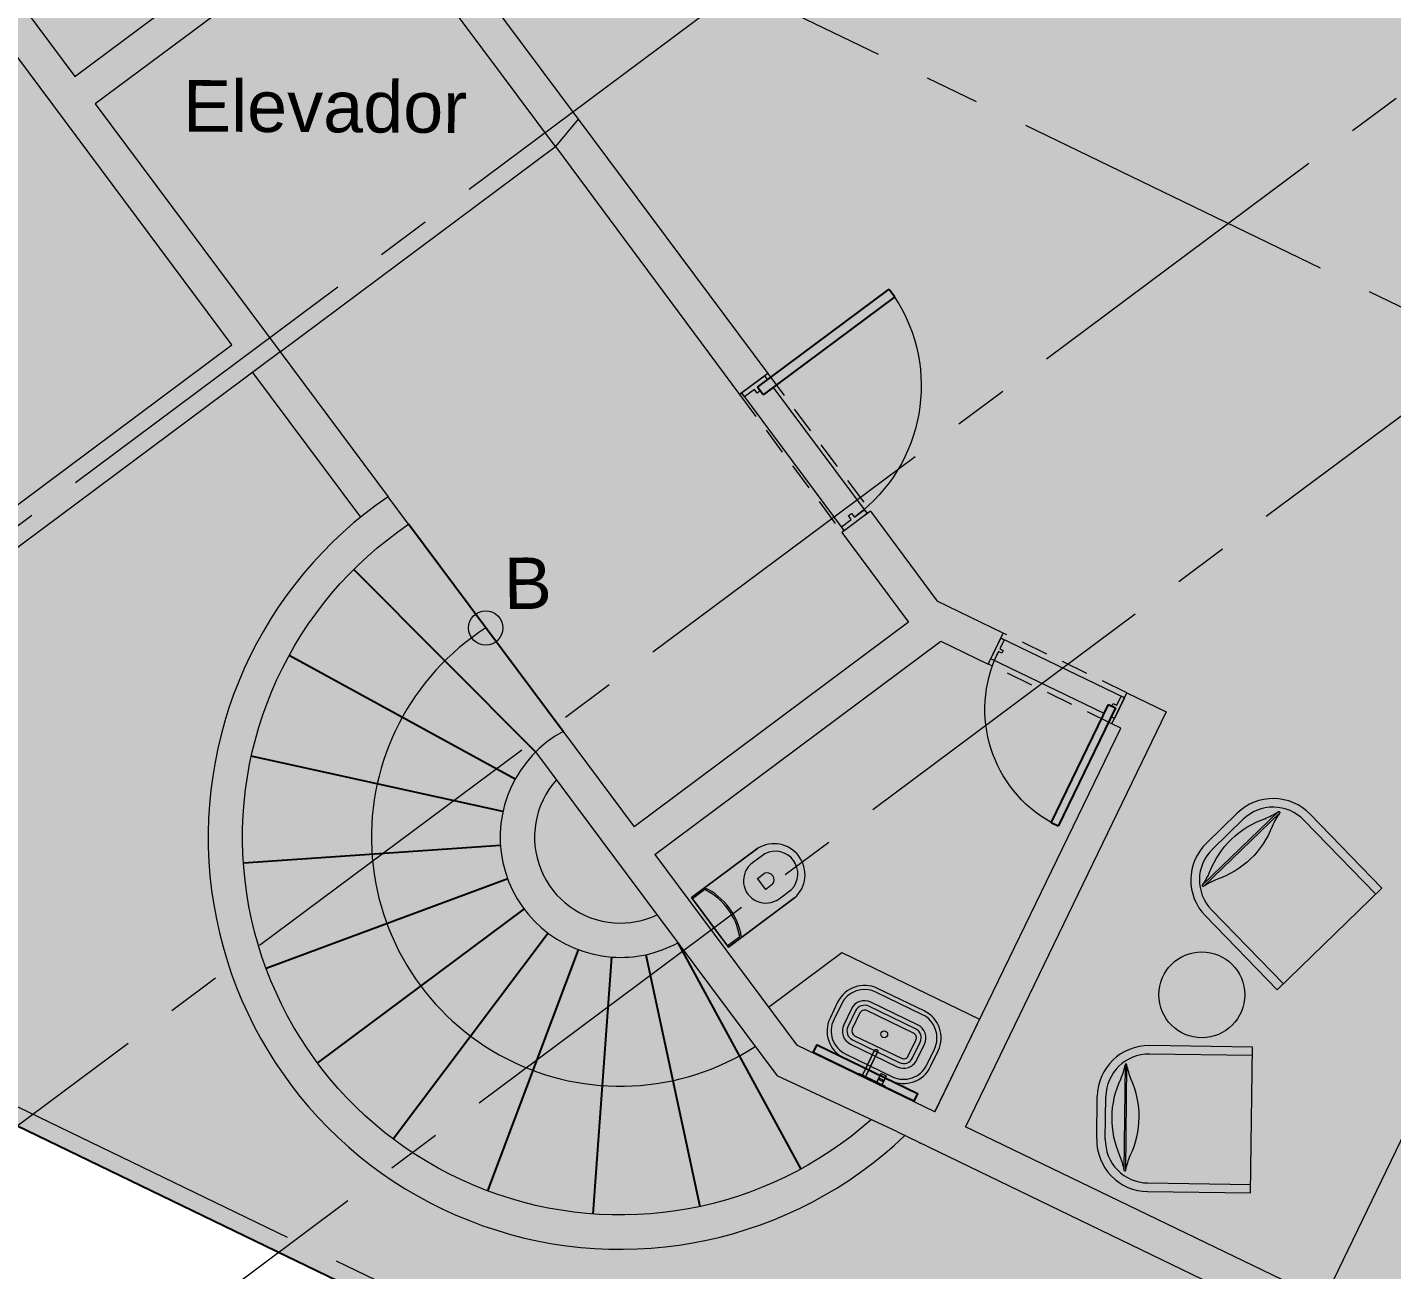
# Model space of a CAD drawing. Header units: metres. Extents: x -466 to 1322, y -1072 to 50.
# Drawn here: x 816.26 to 824.2, y -203.79 to -196.56 of the extents above; entities that cross this region are included whole.
import ezdxf

# ---------------------------------------------------------------- set-up
doc = ezdxf.new("R2010")
doc.units = ezdxf.units.M
for name, pattern in [('B1 P BAJA$0$HIDDEN', [9.524999999999999, 6.35, -3.175]), ('CENTER2', [28.575000000000003, 19.05, -3.175, 3.175, -3.175]), ('Hidden 1_16_', [0.00238125, 0.0015875, -0.0007937500000000001])]:
    doc.linetypes.add(name, pattern=pattern)
for name, color, linetype, lineweight in [('A - Hatch muros', 4, 'Continuous', 0), ('A - MURO BAJO', 2, 'Continuous', 0), ('A - PISO', 1, 'Continuous', 0), ('A - PROY', 250, 'B1 P BAJA$0$HIDDEN', 0), ('A - TXT 100 -1', 2, 'Continuous', 0), ('A-ACCESORIOS DE BAÑO', 6, 'Continuous', 0), ('A-DOOR', 2, 'Continuous', 9), ('A-EJES', 61, 'CENTER2', 0), ('A-Fixt', 122, 'Continuous', 5), ('A-MUEBLES', 5, 'Continuous', 0), ('A-MURO INT', 4, 'Continuous', 0), ('S-STRS-ANNO', 30, 'Continuous', 9)]:
    doc.layers.add(name, color=color, linetype=linetype, lineweight=lineweight)
for name, color, linetype in [('A-MIRROR', 8, 'Continuous'), ('A-PUERTA', 2, 'Continuous'), ('AKU_Escalera', 5, 'Continuous'), ('AKU_Poligono', 1, 'Continuous')]:
    doc.layers.add(name, color=color, linetype=linetype)
doc.layers.add('Hatch escaleras', color=7, linetype='Continuous', lineweight=0, true_color=0x78372d)
doc.layers.add('Hatch Interior', color=7, linetype='Continuous', lineweight=0, true_color=0xaf6350)
doc.layers.add('Hatch fondo', color=254, linetype='Continuous', lineweight=0, transparency=0.5)
doc.styles.get("Standard").update_dxf_attribs({"font": 'arial.ttf'})
doc.styles.add('Style-Arial', font='arial.ttf')

# ---------------------------------------------------------------- blocks, each defined once
blk = doc.blocks.new('01-X-Ref-Primer Nivel$0$COJIN-3')
at = {"color": 0}
for p, q in [((-0.01682149385533194, 0.491589253064376), (-0.01682149385533194, -0.4915892530725614)), ((9.094947017729282e-13, -0.4915892530725614), (-7.958078640513122e-13, 0.4915892530725614))]:
    blk.add_line(p, q, dxfattribs=at)
blk.add_lwpolyline([(-0.05843801576463648, -0.3554994346204694, -0.044213986132632), (-0.01682149385544562, -0.4915892530725614, 0.9999999999999999), (1.023181539494544e-12, -0.4915892530725614, -0.04421398613263208), (0.04161652191021403, -0.3554994346204694, 0.2201174789220774), (0.04161652190725817, 0.3554994346186504, -0.0442139861352402), (-7.958078640513122e-13, 0.4915892530725614, 0.9999999999999999), (-0.01682149385544562, 0.4915892530725614, -0.0442139861352402), (-0.05843801576463648, 0.3554994346131934, 0.2201174789220774)], format="xyb", close=True)
blk = doc.blocks.new('JVAS_Puerta - 0_90 X 2_10-V18-Planta Baja')
at = {"color": 0}
for p, q in [((-0.4250000000000233, -0.04249999999999342), (-0.4250000000000233, -0.9025000000000094)), ((-0.3740000000000233, -0.04249999999999342), (-0.4250000000000232, -0.04249999999999342)), ((-0.3740000000000233, -0.9025000000000094), (-0.3740000000000233, -0.04249999999999345)), ((-0.4250000000000233, -0.9025000000000094), (-0.3740000000000233, -0.9025000000000094))]:
    blk.add_line(p, q, dxfattribs=at)
at = {"layer": 'A - PROY', "color": 18, "linetype": 'Continuous', "ltscale": 100, "true_color": 0x000000}
blk.add_arc((-0.4250000000000186, -0.0524999999999908), 0.8500000000000131, 273.4398127675145, 2.608054838800084e-13, dxfattribs=at)
at = {"layer": 'A-DOOR', "color": 253, "linetype": 'Continuous', "ltscale": 100}
for p, q in [((-0.4500000000000081, 0.04249999999998802), (0.4499999999999917, 0.04249999999998802)), ((-0.3740000000000233, -0.1075000000000042), (0.4499999999999933, -0.1075000000000042))]:
    blk.add_line(p, q, dxfattribs=at)
at = {"layer": 'A-DOOR'}
for p, q in [((-0.425000000000015, 0.04249999999998029), (-0.4500000000000129, 0.04249999999998029)), ((-0.4500000000000129, 0.04249999999998029), (-0.4500000000000129, -0.1075000000000042)), ((-0.425000000000015, -0.02250000000000893), (-0.425000000000015, 0.04249999999998029)), ((0.4499999999999916, 0.04249999999998029), (0.4249999999999935, 0.04249999999998029)), ((0.4249999999999935, 0.04249999999998029), (0.4249999999999935, -0.02250000000000893)), ((0.4499999999999916, -0.1075000000000042), (0.4499999999999916, 0.04249999999998029)), ((-0.4000000000000153, -0.02250000000000893), (-0.425000000000015, -0.02250000000000893)), ((-0.4250000000000151, -0.1075000000000042), (-0.4250000000000151, -0.04250000000000449)), ((-0.4250000000000151, -0.04250000000000449), (-0.4000000000000153, -0.04250000000000449)), ((-0.4000000000000153, -0.04250000000000449), (-0.4000000000000153, -0.02250000000000893)), ((0.4249999999999935, -0.02250000000000893), (0.3999999999999938, -0.02250000000000893)), ((0.3999999999999938, -0.02250000000000893), (0.3999999999999937, -0.04250000000000449)), ((0.3999999999999937, -0.04250000000000449), (0.4249999999999938, -0.04250000000000449)), ((0.4249999999999938, -0.04250000000000449), (0.4249999999999938, -0.1075000000000042)), ((-0.4500000000000129, -0.1075000000000042), (-0.4250000000000151, -0.1075000000000042)), ((0.4249999999999938, -0.1075000000000042), (0.4499999999999916, -0.1075000000000042))]:
    blk.add_line(p, q, dxfattribs=at)
blk = doc.blocks.new('monomando powder room')
at = {"layer": 'A-ACCESORIOS DE BAÑO'}
for p, q in [((-98.77266596164554, -159.2226660815068), (-98.77266596187837, -159.2224660813808)), ((-98.76666596205905, -159.2224660813808), (-98.77266596187837, -159.2224660813808)), ((-98.77266596187837, -159.2224660813808), (-98.76666596205905, -159.2224660813808)), ((-98.77266596164554, -159.223266081186), (-98.77266596164554, -159.2226660815068)), ((-98.77266596164554, -159.2242660815828), (-98.77266596164554, -159.223266081186)), ((-98.77266596187837, -159.2254660814069), (-98.77266596164554, -159.2242660815828)), ((-98.77266596164554, -159.2269660811871), (-98.77266596187837, -159.2254660814069)), ((-98.7726659621112, -159.2284660809673), (-98.77266596164554, -159.2269660811871)), ((-98.77266596187837, -159.3064660811797), (-98.7726659621112, -159.2284660809673)), ((-98.76596596185118, -159.2227660811041), (-98.76666596205905, -159.2224660813808)), ((-98.76596596208401, -159.2229660811136), (-98.76596596185118, -159.2227660811041)), ((-98.76566596189514, -159.2234660810791), (-98.76596596185118, -159.2227660811041)), ((-98.76596596231684, -159.2235660813749), (-98.76596596208401, -159.2229660811136)), ((-98.76596596161835, -159.2244660814758), (-98.76596596231684, -159.2235660813749)), ((-98.76596596185118, -159.2256660814164), (-98.76596596161835, -159.2244660814758)), ((-98.76596596208401, -159.2269660811871), (-98.76596596185118, -159.2256660814164)), ((-98.76596596185118, -159.228466081433), (-98.76596596208401, -159.2269660811871)), ((-98.76596596208401, -159.3064660811797), (-98.76596596185118, -159.228466081433)), ((-98.76566596166231, -159.223666081205), (-98.76566596189514, -159.2234660810791)), ((-98.76566596166231, -159.2241660810541), (-98.76566596166231, -159.223666081205)), ((-98.76566596189514, -159.224966081325), (-98.76566596166231, -159.2241660810541)), ((-98.76566596189514, -159.225966081256), (-98.76566596189514, -159.224966081325)), ((-98.76566596189514, -159.2271660811966), (-98.76566596189514, -159.225966081256)), ((-98.7656659623608, -159.228466081433), (-98.76566596189514, -159.2271660811966)), ((-98.76566596166231, -159.2294660813641), (-98.7656659623608, -159.228466081433)), ((-98.76566596189514, -159.2394660813734), (-98.7656659623608, -159.228466081433)), ((-98.76566596189514, -159.2321660814341), (-98.76566596166231, -159.2294660813641)), ((-98.76566596166231, -159.2308660813142), (-98.76566596166231, -159.2298660813831)), ((-98.76566596212797, -159.2334660812048), (-98.76566596166231, -159.2308660813142)), ((-98.76566596212797, -159.2366660813568), (-98.76566596189514, -159.2321660814341)), ((-98.76566596212797, -159.2376660812879), (-98.76566596212797, -159.2334660812048)), ((-98.7656659623608, -159.2425660812296), (-98.76566596212797, -159.2366660813568)), ((-98.76566596189514, -159.2394660813734), (-98.76566596212797, -159.2376660812879)), ((-98.7656659623608, -159.2395580813754), (-98.76566596189514, -159.2389660815243)), ((-98.76566596189514, -159.2394660813734), (-98.76566596189514, -159.2389660815243)), ((-98.74734796211123, -159.2394660811406), (-98.76566596189514, -159.2394660813734)), ((-98.76566596189514, -159.2394660813734), (-98.74734796211123, -159.2394660811406)), ((-98.76566596189514, -159.2412760811858), (-98.7656659623608, -159.2395580813754)), ((-98.76566596189514, -159.2440660811262), (-98.76566596189514, -159.2412760811858)), ((-98.76566596189514, -159.2492660814896), (-98.7656659623608, -159.2425660812296)), ((-98.76566596189514, -159.247697081184), (-98.76566596189514, -159.2440660811262)), ((-98.76566596189514, -159.2519480811898), (-98.76566596189514, -159.247697081184)), ((-98.76566596212797, -159.2564660810167), (-98.76566596189514, -159.2492660814896)), ((-98.76566596212797, -159.2564660810167), (-98.76566596189514, -159.2519480811898)), ((-98.76566596166231, -159.2609840815421), (-98.76566596212797, -159.2564660810167)), ((-98.76566596166231, -159.2636660812423), (-98.76566596212797, -159.2564660810167)), ((-98.76566596212797, -159.265235081315), (-98.76566596166231, -159.2609840815421)), ((-98.7468929621391, -159.2397160811815), (-98.74734796211123, -159.2394660811406)), ((-98.7466659618076, -159.2402160813799), (-98.7468929621391, -159.2397160811815)), ((-98.7468929621391, -159.2403160813265), (-98.7468929621391, -159.2397160811815)), ((-98.7468929621391, -159.2419660810847), (-98.7468929621391, -159.2403160813265)), ((-98.74689296190627, -159.2446160812397), (-98.7468929621391, -159.2419660810847)), ((-98.74689296167344, -159.2481160811149), (-98.74689296190627, -159.2446160812397)), ((-98.74689296190627, -159.2521660812199), (-98.74689296167344, -159.2481160811149)), ((-98.7468929621391, -159.2564660811331), (-98.74689296190627, -159.2521660812199)), ((-98.7468929621391, -159.2607660812791), (-98.7468929621391, -159.2564660811331)), ((-98.74689296190627, -159.2648160813842), (-98.7468929621391, -159.2607660812791)), ((-98.74666596227325, -159.2404660810716), (-98.7466659618076, -159.2402160813799)), ((-98.74266596208327, -159.2404660813045), (-98.74666596227325, -159.2404660810716)), ((-98.7466659618076, -159.2410660814494), (-98.74666596227325, -159.2404660810716)), ((-98.74666596227325, -159.2404660810716), (-98.74266596208327, -159.2404660813045)), ((-98.74666596157476, -159.2425990814809), (-98.7466659618076, -159.2410660814494)), ((-98.74666596204042, -159.2451990813715), (-98.74666596157476, -159.2425990814809)), ((-98.7466659618076, -159.2485330814961), (-98.74666596204042, -159.2451990813715)), ((-98.7466659618076, -159.2523330813274), (-98.7466659618076, -159.2485330814961)), ((-98.74666596157476, -159.2564660813659), (-98.7466659618076, -159.2523330813274)), ((-98.74666596250609, -159.2605990814045), (-98.74666596157476, -159.2564660813659)), ((-98.74666596204042, -159.2643990813522), (-98.74666596250609, -159.2605990814045)), ((-98.72861296217889, -159.2394660810241), (-98.74266596208327, -159.2394660813734)), ((-98.74266596185043, -159.2401140813017), (-98.74266596208327, -159.2394660813734)), ((-98.74161096196622, -159.2401140811853), (-98.74266596208327, -159.2394660813734)), ((-98.74266596208327, -159.2394660813734), (-98.72861296217889, -159.2394660810241)), ((-98.74266596208327, -159.2404660813045), (-98.74266596185043, -159.2401140813017)), ((-98.74132437864318, -159.2406256336253), (-98.74266596208327, -159.2404660813045)), ((-98.74070396204479, -159.241733081406), (-98.74161096196622, -159.2401140811853)), ((-98.73982096207328, -159.2444850814063), (-98.74070396204479, -159.241733081406)), ((-98.73919096193276, -159.2480470811715), (-98.73982096207328, -159.2444850814063)), ((-98.73878796189092, -159.2520950813778), (-98.73919096193276, -159.2480470811715)), ((-98.73919096193276, -159.2648850812111), (-98.73878796189092, -159.2608370811213)), ((-98.73866596166044, -159.2564660812495), (-98.73878796189092, -159.2520950813778)), ((-98.73878796189092, -159.2608370811213), (-98.73866596166044, -159.2564660812495)), ((-98.72861296217889, -159.2394660810241), (-98.71219196170568, -159.2394660813734)), ((-98.71219196170568, -159.2394660813734), (-98.72861296217889, -159.2394660810241)), ((-98.710297962185, -159.2394660811406), (-98.71219196170568, -159.2394660813734)), ((-98.71219196170568, -159.2394660813734), (-98.710297962185, -159.2394660811406)), ((-98.70991896162741, -159.2397900812794), (-98.710297962185, -159.2394660811406)), ((-98.70966596202925, -159.2402750813635), (-98.70991896162741, -159.2397900812794)), ((-98.70966596202925, -159.2564660812495), (-98.70966596202925, -159.2402750813635)), ((-98.70966596179642, -159.2726560813608), (-98.70966596202925, -159.2564660812495)), ((-98.77266596164554, -159.3844660815084), (-98.77266596187837, -159.3064660811797)), ((-98.77266596164554, -159.3844660815084), (-98.77266596187837, -159.3064660811797)), ((-98.76596596185118, -159.384466081392), (-98.76596596208401, -159.3064660811797)), ((-98.76596596185118, -159.384466081392), (-98.76596596208401, -159.3064660811797)), ((-98.76566596212797, -159.2703660812695), (-98.76566596166231, -159.2636660812423)), ((-98.76566596212797, -159.2688660810236), (-98.76566596212797, -159.265235081315)), ((-98.76566596212797, -159.2716560813133), (-98.76566596212797, -159.2688660810236)), ((-98.76566596189514, -159.2762660812587), (-98.76566596212797, -159.2703660812695)), ((-98.76566596166231, -159.2733740813565), (-98.76566596212797, -159.2716560813133)), ((-98.76566596166231, -159.2739660812076), (-98.76566596166231, -159.2733740813565)), ((-98.7473479618784, -159.2734660814749), (-98.76566596166231, -159.2734660812421)), ((-98.76566596189514, -159.3064660811797), (-98.76566596166231, -159.2734660812421)), ((-98.76566596189514, -159.2752660813276), (-98.76566596166231, -159.2734660812421)), ((-98.76566596166231, -159.2734660812421), (-98.7473479618784, -159.2734660814749)), ((-98.76566596166231, -159.2739660812076), (-98.76566596166231, -159.2734660812421)), ((-98.76566596189514, -159.2794660814106), (-98.76566596189514, -159.2752660813276)), ((-98.76566596212797, -159.2807660810649), (-98.76566596189514, -159.2762660812587)), ((-98.76566596189514, -159.2820660814177), (-98.76566596189514, -159.2794660814106)), ((-98.76566596189514, -159.2834660813678), (-98.76566596212797, -159.2807660810649)), ((-98.76566596189514, -159.283066081116), (-98.76566596189514, -159.2820660814177)), ((-98.76566596189514, -159.2844660812989), (-98.76566596189514, -159.2834660813678)), ((-98.76566596212797, -159.3429660811089), (-98.76566596189514, -159.3064660811797)), ((-98.76566596166231, -159.3294660814572), (-98.76566596212797, -159.3284660810605)), ((-98.76566596212797, -159.332166081178), (-98.76566596166231, -159.3294660814572)), ((-98.76566596212797, -159.3308660814073), (-98.76566596166231, -159.3298660812434)), ((-98.76566596212797, -159.3334660814144), (-98.76566596212797, -159.3308660814073)), ((-98.76566596212797, -159.3366660811007), (-98.76566596212797, -159.332166081178)), ((-98.76566596212797, -159.3376660814974), (-98.76566596212797, -159.3334660814144)), ((-98.7656659623608, -159.3425660815556), (-98.76566596212797, -159.3366660811007)), ((-98.76566596212797, -159.3429660811089), (-98.76566596212797, -159.3376660814974)), ((-98.76566596189514, -159.3410660811933), (-98.76566596189514, -159.3404660813976)), ((-98.7656659623608, -159.3425660815556), (-98.76566596189514, -159.3410660811933)), ((-98.7473479618784, -159.2734660814749), (-98.74689296190627, -159.2732160815503)), ((-98.74689296167344, -159.2683160814922), (-98.74689296190627, -159.2648160813842)), ((-98.7468929621391, -159.2709660811815), (-98.74689296167344, -159.2683160814922)), ((-98.74689296190627, -159.272616081289), (-98.7468929621391, -159.2709660811815)), ((-98.74689296190627, -159.2732160815503), (-98.74689296190627, -159.272616081289)), ((-98.74689296190627, -159.2732160815503), (-98.74666596157476, -159.2727160814684)), ((-98.7466659618076, -159.2677330814768), (-98.74666596204042, -159.2643990813522)), ((-98.7466659618076, -159.2703330813674), (-98.7466659618076, -159.2677330814768)), ((-98.74666596204042, -159.2718660815153), (-98.7466659618076, -159.2703330813674)), ((-98.74666596204042, -159.2724660811946), (-98.74666596204042, -159.2718660815153)), ((-98.74666596157476, -159.2727160814684), (-98.74666596204042, -159.2724660811946)), ((-98.74666596204042, -159.2724660811946), (-98.74266596185043, -159.2724660814274)), ((-98.74266596185043, -159.2724660814274), (-98.74666596204042, -159.2724660811946)), ((-98.74266596185043, -159.2724660814274), (-98.74132437887602, -159.2723065287573)), ((-98.7426659616176, -159.2728180813137), (-98.74266596185043, -159.2724660814274)), ((-98.74266596185043, -159.2734660812421), (-98.74161096219905, -159.2728180810809)), ((-98.74266596185043, -159.2734660812421), (-98.7426659616176, -159.2728180813137)), ((-98.74266596185043, -159.2734660812421), (-98.72861296194606, -159.2734660813585)), ((-98.72861296194606, -159.2734660813585), (-98.74266596185043, -159.2734660812421)), ((-98.74161096219905, -159.2728180810809), (-98.74070396157913, -159.2711990812095)), ((-98.74070396157913, -159.2711990812095), (-98.73982096184045, -159.2684470812092)), ((-98.73982096184045, -159.2684470812092), (-98.73919096193276, -159.2648850812111)), ((-98.72558196214959, -159.2734660813585), (-98.72861296194606, -159.2734660813585)), ((-98.72861296194606, -159.2734660813585), (-98.72558196214959, -159.2734660813585)), ((-98.72558196214959, -159.2734660813585), (-98.71219196193852, -159.2734660812421)), ((-98.71219196193852, -159.2734660812421), (-98.72558196214959, -159.2734660813585)), ((-98.71219196193852, -159.2734660812421), (-98.71029796195216, -159.2734660814749)), ((-98.71029796195216, -159.2734660814749), (-98.71219196193852, -159.2734660812421)), ((-98.71029796195216, -159.2734660814749), (-98.70991896209307, -159.2731420812197)), ((-98.70991896209307, -159.2731420812197), (-98.70966596179642, -159.2726560813608)), ((-98.7726659621112, -159.3859660812886), (-98.77266596164554, -159.3844660815084)), ((-98.77266596187837, -159.3874660810689), (-98.7726659621112, -159.3859660812886)), ((-98.7726659621112, -159.3886660810094), (-98.77266596187837, -159.3874660810689)), ((-98.7726659621112, -159.3896660814062), (-98.7726659621112, -159.3886660810094)), ((-98.7726659621112, -159.3902660810854), (-98.7726659621112, -159.3896660814062)), ((-98.77266596234404, -159.3904660812113), (-98.7726659621112, -159.3902660810854)), ((-98.77266596234404, -159.3904660812113), (-98.76666596205905, -159.3904660812113)), ((-98.76666596205905, -159.3904660812113), (-98.77266596234404, -159.3904660812113)), ((-98.76666596205905, -159.3904660812113), (-98.76596596185118, -159.3901660812553)), ((-98.76596596231684, -159.3859660811722), (-98.76596596185118, -159.384466081392)), ((-98.76596596208401, -159.3872660814086), (-98.76596596231684, -159.3859660811722)), ((-98.76596596231684, -159.3884660813492), (-98.76596596208401, -159.3872660814086)), ((-98.76596596161835, -159.3893660814501), (-98.76596596231684, -159.3884660813492)), ((-98.76596596161835, -159.3899660811294), (-98.76596596161835, -159.3893660814501)), ((-98.76596596185118, -159.3901660812553), (-98.76566596142948, -159.3894660812803)), ((-98.76596596185118, -159.3901660812553), (-98.76596596161835, -159.3899660811294)), ((-98.76566596212797, -159.3423660814296), (-98.76566596212797, -159.3418660814641)), ((-98.76566596212797, -159.3429660811089), (-98.76566596212797, -159.3423660814296)), ((-98.76566596166231, -159.3492660811171), (-98.7656659623608, -159.3425660815556)), ((-98.76566596189514, -159.3451660813298), (-98.7656659623608, -159.3425660815556)), ((-98.76526596164331, -159.3442660812289), (-98.76566596212797, -159.3429660811089)), ((-98.76566596189514, -159.3484660813119), (-98.76566596189514, -159.3451660813298)), ((-98.76566596212797, -159.3523660809733), (-98.76566596189514, -159.3484660813119)), ((-98.76566596212797, -159.3564660812262), (-98.76566596166231, -159.3492660811171)), ((-98.76566596212797, -159.3564660812262), (-98.76566596212797, -159.3523660809733)), ((-98.76566596212797, -159.3605660814792), (-98.76566596212797, -159.3564660812262)), ((-98.76566596212797, -159.3636660813354), (-98.76566596212797, -159.3564660812262)), ((-98.76566596189514, -159.3644660811406), (-98.76566596212797, -159.3605660814792)), ((-98.76566596212797, -159.3703660811298), (-98.76566596212797, -159.3636660813354)), ((-98.76566596212797, -159.3677660811227), (-98.76566596189514, -159.3644660811406)), ((-98.76566596212797, -159.3703660811298), (-98.76566596212797, -159.3677660811227)), ((-98.76566596212797, -159.3699660813436), (-98.76526596210897, -159.3686660809908)), ((-98.76566596212797, -159.384466081392), (-98.76566596212797, -159.3699660813436)), ((-98.76566596212797, -159.384466081392), (-98.76566596212797, -159.3699660813436)), ((-98.76566596189514, -159.3752660810715), (-98.76566596212797, -159.3699660813436)), ((-98.7656659623608, -159.3705660810228), (-98.76566596212797, -159.3699660813436)), ((-98.7656659623608, -159.3762660813518), (-98.76566596212797, -159.3703660811298)), ((-98.76566596212797, -159.3718660813756), (-98.76566596212797, -159.3703660811298)), ((-98.76566596166231, -159.3710660811048), (-98.7656659623608, -159.3705660810228)), ((-98.76566596166231, -159.3724660810549), (-98.76566596212797, -159.3718660813756)), ((-98.76566596189514, -159.3794660810381), (-98.76566596189514, -159.3752660810715)), ((-98.76566596212797, -159.3807660813909), (-98.7656659623608, -159.3762660813518)), ((-98.76566596189514, -159.3820660810452), (-98.76566596189514, -159.3794660810381)), ((-98.76566596166231, -159.3834660809953), (-98.76566596212797, -159.3807660813909)), ((-98.76566596189514, -159.3830660814419), (-98.76566596189514, -159.3820660810452)), ((-98.76566596212797, -159.384466081392), (-98.76566596166231, -159.3834660809953)), ((-98.76566596189514, -159.3857660810463), (-98.76566596212797, -159.384466081392)), ((-98.76566596212797, -159.3869660811033), (-98.76566596189514, -159.3857660810463)), ((-98.76566596212797, -159.3879660813836), (-98.76566596212797, -159.3869660811033)), ((-98.76566596189514, -159.3887660813052), (-98.76566596212797, -159.3879660813836)), ((-98.76566596189514, -159.3892660811543), (-98.76566596189514, -159.3887660813052)), ((-98.76566596142948, -159.3894660812803), (-98.76566596189514, -159.3892660811543)), ((-98.76446596183814, -159.3452660813928), (-98.76526596164331, -159.3442660812289)), ((-98.76526596210897, -159.3686660809908), (-98.76446596183814, -159.367666081409)), ((-98.76346596213989, -159.3457660811255), (-98.76446596183814, -159.3452660813928)), ((-98.76446596183814, -159.367666081409), (-98.76346596190706, -159.3671660814434)), ((-98.76266596186906, -159.3459660813678), (-98.76346596213989, -159.3457660811255)), ((-98.76346596190706, -159.3671660814434), (-98.76266596163623, -159.3669660810847)), ((-98.76216596201994, -159.345966081135), (-98.76266596186906, -159.3459660813678)), ((-98.76266596186906, -159.3459660813678), (-98.76216596201994, -159.345966081135)), ((-98.76266596163623, -159.3669660810847), (-98.7621659617871, -159.3669660813175)), ((-98.7621659617871, -159.3669660813175), (-98.76266596163623, -159.3669660810847)), ((-98.6501659618225, -159.3459660810186), (-98.76216596201994, -159.345966081135)), ((-98.76216596201994, -159.345966081135), (-98.6501659618225, -159.3459660810186)), ((-98.65016596158966, -159.3669660810847), (-98.7621659617871, -159.3669660813175)), ((-98.7621659617871, -159.3669660813175), (-98.65016596158966, -159.3669660810847)), ((-98.64585856208578, -159.3459660813678), (-98.6501659618225, -159.3459660810186)), ((-98.6501659618225, -159.3459660810186), (-98.64585856208578, -159.3459660813678)), ((-98.64585856185295, -159.3669660814339), (-98.65016596158966, -159.3669660810847)), ((-98.65016596158966, -159.3669660810847), (-98.64585856185295, -159.3669660814339)), ((-98.64585856208578, -159.3459660813678), (-98.64162496221252, -159.3459660812514)), ((-98.64162496221252, -159.3459660812514), (-98.64585856208578, -159.3459660813678)), ((-98.64162496197969, -159.3669660814339), (-98.64585856185295, -159.3669660814339)), ((-98.64585856185295, -159.3669660814339), (-98.64162496197969, -159.3669660814339)), ((-98.64162496221252, -159.3459660812514), (-98.63753736182116, -159.3459660814842)), ((-98.63753736182116, -159.3459660814842), (-98.64162496221252, -159.3459660812514)), ((-98.63753736205399, -159.3669660810847), (-98.64162496197969, -159.3669660814339)), ((-98.64162496197969, -159.3669660814339), (-98.63753736205399, -159.3669660810847)), ((-98.63366596167907, -159.3459660813678), (-98.63753736182116, -159.3459660814842)), ((-98.63753736182116, -159.3459660814842), (-98.63366596167907, -159.3459660813678)), ((-98.63753736205399, -159.3669660810847), (-98.6336659619119, -159.3669660814339)), ((-98.6336659619119, -159.3669660814339), (-98.63753736205399, -159.3669660810847)), ((-98.63007686194032, -159.345966081135), (-98.63366596167907, -159.3459660813678)), ((-98.63366596167907, -159.3459660813678), (-98.63007686194032, -159.345966081135)), ((-98.6336659619119, -159.3669660814339), (-98.63007686217315, -159.3669660813175)), ((-98.63007686217315, -159.3669660813175), (-98.6336659619119, -159.3669660814339)), ((-98.6268314619083, -159.3459660813678), (-98.63007686194032, -159.345966081135)), ((-98.63007686194032, -159.345966081135), (-98.6268314619083, -159.3459660813678)), ((-98.62683146167547, -159.3669660815503), (-98.63007686217315, -159.3669660813175)), ((-98.63007686217315, -159.3669660813175), (-98.62683146167547, -159.3669660815503)), ((-98.623985262122, -159.3459660813678), (-98.6268314619083, -159.3459660813678)), ((-98.6268314619083, -159.3459660813678), (-98.623985262122, -159.3459660813678)), ((-98.62398526235484, -159.3669660813175), (-98.62683146167547, -159.3669660815503)), ((-98.62683146167547, -159.3669660815503), (-98.62398526235484, -159.3669660813175)), ((-98.623985262122, -159.3459660813678), (-98.62158716167323, -159.3459660813678)), ((-98.62158716167323, -159.3459660813678), (-98.623985262122, -159.3459660813678)), ((-98.62398526235484, -159.3669660813175), (-98.62158716190606, -159.3669660815503)), ((-98.62158716190606, -159.3669660815503), (-98.62398526235484, -159.3669660813175)), ((-98.62158716167323, -159.3459660813678), (-98.61967796180397, -159.345966081135)), ((-98.61967796180397, -159.345966081135), (-98.62158716167323, -159.3459660813678)), ((-98.62158716190606, -159.3669660815503), (-98.61967796180397, -159.3669660813175)), ((-98.61967796180397, -159.3669660813175), (-98.62158716190606, -159.3669660815503)), ((-98.6055327821523, -159.345966081135), (-98.61967796180397, -159.345966081135)), ((-98.61967796180397, -159.345966081135), (-98.6055327821523, -159.345966081135)), ((-98.61967796180397, -159.3669660813175), (-98.60553278238513, -159.3669660813175)), ((-98.60553278238513, -159.3669660813175), (-98.61967796180397, -159.3669660813175)), ((-98.6029956114944, -159.3463660813868), (-98.6055327821523, -159.345966081135)), ((-98.60553278238513, -159.3669660813175), (-98.6029956114944, -159.3665660812985)), ((-98.60064638173208, -159.3473660810851), (-98.6029956114944, -159.3463660813868)), ((-98.6029956114944, -159.3665660812985), (-98.60064638173208, -159.3655660811346)), ((-98.5985790619161, -159.3490660809912), (-98.60064638173208, -159.3473660810851)), ((-98.60064638173208, -159.3655660811346), (-98.59857906214893, -159.3638660814613)), ((-98.59698158223182, -159.3512660814449), (-98.5985790619161, -159.3490660809912)), ((-98.59857906214893, -159.3638660814613), (-98.59698158223182, -159.3616660812404)), ((-98.59604188846424, -159.3537660811562), (-98.59698158223182, -159.3512660814449)), ((-98.59698158223182, -159.3616660812404), (-98.59604188916273, -159.3591660814127)), ((-98.59566601202823, -159.3564660812262), (-98.59604188846424, -159.3537660811562)), ((-98.59566601202823, -159.3564660812262), (-98.59604188846424, -159.3537660811562)), ((-98.59604188916273, -159.3591660814127), (-98.59566601202823, -159.3564660812262)), ((-98.59604188916273, -159.3591660814127), (-98.59566601202823, -159.3564660812262))]:
    blk.add_line(p, q, dxfattribs=at)

msp = doc.modelspace()

# ---------------------------------------------------------------- hatches: boundary and pattern name
at = {"layer": 'A - Hatch muros', "transparency": 33554687}
h = msp.add_hatch(color=256, dxfattribs=at)
h.dxf.hatch_style = 1
h.paths.add_polyline_path([(819.3327906888899, -197.2507921831943), (818.257075242017, -195.8075887057319), (816.6535158226145, -197.0028280911458), (817.7292312694876, -198.4460315686081), (813.4582525735384, -201.6294757802141), (808.2818684949125, -199.1269293658818), (820.1784520020069, -190.2596151973767), (846.351669369883, -170.7509771872026), (846.4711933084257, -170.9113331291446), (828.6337535607408, -184.2067093687569), (833.2354505084068, -190.380447093489), (833.0750945657476, -190.499971032596), (828.4734229333335, -184.326267269814), (822.4178020173672, -188.8399239103665), (822.257446075427, -188.9594478489078), (814.8008947752221, -194.517310991072), (815.3985144679291, -195.3190907007731), (815.2381585259891, -195.4386146393144), (814.6405388332819, -194.6368349296133), (812.7162675299985, -196.0711221921108), (813.313887222706, -196.8729019018119), (813.1535312807655, -196.9924258403535), (812.5559115880585, -196.1906461306521), (808.6656442632243, -199.0903208606132), (813.4360374337214, -201.3965891248026), (815.364724143782, -199.959010766248), (813.6913890042022, -197.7140275790846), (813.8517449461424, -197.5945036405433), (815.5250800857223, -199.8394868277067), (817.4493513890054, -198.4051995652089), (815.7760162494255, -196.1602163780458), (815.936372191366, -196.0406924395043), (816.5339918840732, -196.8424721492056), (818.2979072454159, -195.5277088252501), (819.4639007089722, -197.0920312733429)])
at = {"layer": 'A - Hatch muros'}
h = msp.add_hatch(color=256, dxfattribs=at)
h.dxf.hatch_style = 1
h.paths.add_polyline_path([(840.7908642572561, -209.956324959343), (841.0084928177807, -209.5061718635588), (839.568172086646, -208.8094105396176), (839.6552235108556, -208.629349301304), (842.1759116718722, -209.8484191705047), (843.3075801866014, -207.5076230724278), (840.7867228501764, -206.2889031334685), (840.8737742743863, -206.1088418951549), (843.5746928491249, -207.4146132583239), (841.180778683352, -212.3662973119474), (841.6309325423745, -212.5839242937534), (841.5438811181646, -212.763985532067), (841.0961633845495, -212.5413195545002), (840.7914833998148, -213.1715338885981), (839.3485580405115, -212.480160099411), (839.4356094647212, -212.3000988610975), (840.6960374603036, -212.9094602218356), (841.348923141878, -211.5590009344839), (840.2685557119964, -211.0366923892243), (840.3991328483114, -210.7666005317542), (840.579194086625, -210.8536519559636), (840.5356683745201, -210.9436825751204), (841.4359745660881, -211.3789396961702), (842.0888602476621, -210.0284804088183), (841.1885540560943, -209.5932232877681), (840.9709254955699, -210.0433763835526)])
h.paths.add_polyline_path([(844.8720340018513, -214.1508516466904), (845.3221871692804, -214.3684800590213), (847.1937927897939, -210.4971634352789), (847.3738540233912, -210.5842148692434), (845.4151969786681, -214.6355927312993), (844.7849825776414, -214.330912885004)])
h.paths.add_polyline_path([(852.6454414232653, -210.1338080543733), (852.9155332804482, -210.2643851912833), (852.8284818558418, -210.4444464294052), (852.5583899986586, -210.3138692924954)])
h.paths.add_polyline_path([(828.0363082864583, -206.0115433446235), (827.5861551906742, -205.7939147840998), (827.499103766464, -205.9739760224131), (827.9492568622486, -206.1916045829371), (826.9916911959399, -208.1722782043857), (827.1717524342539, -208.2593296285957), (828.1293181005622, -206.2786560071468), (828.5794711386598, -206.4962846869932), (828.6665225628694, -206.3162234486795), (828.2163695247723, -206.0985947688332), (830.5232322663351, -201.3269719535228), (830.883354742964, -201.5010748019411), (830.9704061671737, -201.3210135636275), (830.4302224522312, -201.0598592909994)], flags=17)
h.paths.add_polyline_path([(832.4507878200889, -208.3678901881858), (831.4932221537802, -210.3485638096347), (831.3131609154666, -210.2615123854243), (832.2707265817758, -208.2808387639755), (831.8205734168621, -208.0632103528608), (831.907624841072, -207.8831491145472), (832.3577780059854, -208.1007775256624), (833.7941265054494, -205.1297670934875), (830.9131466924318, -203.7369443061289), (831.2613523892712, -203.0166993528749), (831.441413627585, -203.1037507770848), (831.1802593549551, -203.6439344920252), (833.8811779296591, -204.949705855174), (834.6646407475487, -203.3291547103518), (831.9637221728444, -202.023383347203), (831.7896193244246, -202.3835058238303), (831.6095580861111, -202.2964543996204), (831.8707123587408, -201.7562706846795), (837.8127332230897, -204.6289676836063), (837.5515789504598, -205.1691513985472), (837.3715177121462, -205.0820999743376), (837.545620560566, -204.7219774977104), (834.8447019858622, -203.4162061345612), (834.0612391679729, -205.0367572793834), (836.7621577426767, -206.3425286425331), (837.0233120153064, -205.8023449275922), (837.2033732536202, -205.8893963518019), (836.8551675567805, -206.6096413050561), (833.9737811489249, -205.2176595374824), (832.537839244299, -208.187828949872), (832.987992133837, -208.4054579370056), (832.9009407096273, -208.5855191753192)])
h.paths.add_polyline_path([(836.229094632243, -209.9723831473918), (836.1420432080331, -210.1524443857056), (836.592196301302, -210.3700729450138), (835.6346306349928, -212.3507465664627), (835.8146918733064, -212.4377979906726), (836.4675775548808, -211.0873387033207), (837.1878222209014, -211.4355449942834), (837.2748736451113, -211.2554837559699), (836.55462897909, -210.9072774650081), (837.9474517664489, -208.0262976519907), (838.6676967197022, -208.3745033488285), (838.7547481439124, -208.194442110515), (838.0345031906593, -207.846236413676), (839.1661717053885, -205.5054403155993), (839.8864166586077, -205.8536460124189), (839.9734680828178, -205.6735847741054), (839.2532231295986, -205.3253790772851), (839.3402745538081, -205.1453178389725), (839.1602133154945, -205.0582664147626), (839.073161891285, -205.2383276530752), (838.7130394146575, -205.0642248046565), (838.6259879904478, -205.2442860429701), (838.9861104670749, -205.4183888913894), (836.6792477255119, -210.1900117066998)])
h.paths.add_polyline_path([(824.7968636988196, -196.6702865546761), (824.5938682459573, -196.5721474801846), (824.5734438736563, -196.5873711219858), (824.4130879317163, -196.7068950605274), (839.638996148648, -204.0679296040362), (839.5954704365431, -204.157960223193), (839.7755316748567, -204.2450116474033), (839.8190573869615, -204.1549810282465), (848.2819355924175, -208.246397956359), (848.0643070318931, -208.6965510521431), (848.2443682702065, -208.7836024763531), (848.5490482549412, -208.1533881422554)])
h.paths.add_polyline_path([(821.1650052990669, -199.3753602468585), (820.9988809954027, -199.4981516459745), (821.3888370166951, -200.0206946704745), (821.5558691528829, -199.8978597251119)])
at = {"layer": 'A - Hatch muros', "transparency": 33554687}
h = msp.add_hatch(color=256, dxfattribs=at)
h.dxf.hatch_style = 1
h.paths.add_polyline_path([(817.7292312694876, -198.4460315686081), (817.5692866393829, -198.5652489291083), (818.1980201462659, -199.408771615492, -0.02078887670367845), (818.357977528708, -199.2895713638079)])
h.paths.add_polyline_path([(818.4776148142341, -199.4500793745533), (818.357977528708, -199.2895713638079, 1.084764549201381), (821.3666812775123, -203.0092284925158), (821.32442717053, -202.9888005524108), (821.1711906697478, -202.9173451985873, -1.067648082046674)])
h = msp.add_hatch(color=256, dxfattribs=at)
h.dxf.hatch_style = 1
edge = h.paths.add_edge_path()
edge.add_arc((819.7108412383559, -201.2719335363479), 0.5000000000000926, 138.1905463082086, 295.2165418358048)
edge.add_line((819.9238614913468, -201.7242855804641), (820.0451278398111, -201.8869558677211))
edge.add_arc((819.7108412383557, -201.2719335363481), 0.7000000000000626, 134.881428414686, 298.5256597293387, ccw=False)
edge.add_line((819.2168918834018, -200.7759355174601), (819.3381582318661, -200.9386058047173))
at = {"layer": 'A-MURO INT', "transparency": 33554687}
h = msp.add_hatch(color=256, dxfattribs=at)
h.dxf.hatch_style = 1
edge = h.paths.add_edge_path()
edge.add_line((821.5764228241844, -200.1308428348179), (821.8524215039081, -200.2633089683677))
edge.add_line((821.8524215039081, -200.2633089683677), (821.859767901592, -200.2481004195574))
edge.add_line((821.859767901592, -200.2481004195574), (821.8669323443023, -200.2332998593811))
edge.add_line((821.8669323443023, -200.2332998593811), (821.9249757058783, -200.1132634234348))
edge.add_line((821.9249757058783, -200.1132634234348), (821.9394498317288, -200.0832365611711))
edge.add_line((821.9394498317288, -200.0832365611711), (821.5549344999972, -199.8974080261492))
edge.add_line((821.5549344999972, -199.8974080261492), (821.3036711824634, -199.8949687544759))
edge.add_line((821.3036711824634, -199.8949687544759), (821.2918286982349, -199.8900263609482))
edge.add_line((821.2918286982349, -199.8900263609482), (821.303415662816, -199.9056337758418))
edge.add_line((821.3034156628157, -199.9056337758418), (821.3112470491515, -199.9161825002188))
edge.add_line((821.3112470491515, -199.9161825002188), (821.3208102811109, -199.9290639868127))
edge.add_line((821.3208102811109, -199.9290639868127), (821.387221845348, -200.0218990663861))
edge.add_line((821.3872218453478, -200.0218990663861), (821.2284810747551, -200.1402186090156))
edge.add_line((821.2284810747551, -200.1402186090156), (821.2284310601235, -200.1402557325316))
edge.add_line((821.2284310601237, -200.1402557325316), (819.7908969974956, -201.2124162270225))
edge.add_line((819.7908969974956, -201.2124162270225), (819.3766390930057, -200.6568653075772))
edge.add_arc((819.710841238355, -201.2719335363479), 0.6999999999994545, 118.5177920510043, 134.8814284146464)
edge.add_line((819.2168918834018, -200.7759355174601), (819.7505723367694, -201.4918303535144))
edge.add_line((819.7505723367694, -201.4918303535144), (820.6225302566704, -202.661500646243))
edge.add_line((820.6225302566704, -202.661500646243), (821.32442717053, -202.9888005524108))
edge.add_line((821.32442717053, -202.9888005524108), (823.6277871427224, -204.1023704018985))
edge.add_line((823.6277871427224, -204.1023704018985), (822.6702214764132, -206.0830440233481))
edge.add_line((822.6702214764134, -206.0830440233481), (822.850282714727, -206.170095447558))
edge.add_line((822.850282714727, -206.170095447558), (823.8078483810355, -204.1894218261091))
edge.add_line((823.8078483810355, -204.1894218261091), (824.2580015459489, -204.407050237224))
edge.add_line((824.2580015459491, -204.407050237224), (824.345052970159, -204.2269889989104))
edge.add_line((824.345052970159, -204.2269889989104), (821.7205803019783, -202.9581759255188))
edge.add_line((821.7205803019783, -202.9581759255188), (822.888605722402, -200.5421775003067))
edge.add_line((822.888605722402, -200.5421775003067), (822.659705161951, -200.4315144839049))
edge.add_line((822.659705161951, -200.4315144839049), (822.5726401195866, -200.6115691378245))
edge.add_line((822.5726401195866, -200.6115691378245), (822.621466728061, -200.6351968010345))
edge.add_line((822.621466728061, -200.6351968010345), (821.5405014300654, -202.8711159959432))
edge.add_line((821.5405014300654, -202.8711159959432), (820.7386888041779, -202.4834761245845))
edge.add_line((820.7386888041779, -202.4834761245845), (819.9104075335174, -201.3726888191704))
edge.add_line((819.9104075335174, -201.3726888191704), (821.5764228241844, -200.1308428348179))
at = {"layer": 'Hatch escaleras', "transparency": 33554687}
h = msp.add_hatch(color=256, dxfattribs=at)
h.dxf.hatch_style = 1
edge = h.paths.add_edge_path()
edge.add_arc((819.7108412383548, -201.2719335363488), 2.400000000000199, 124.31159476958271, 313.62483314691895, ccw=False)
edge.add_line((818.3579775287079, -199.2895713638081), (820.7386888041779, -202.4834761245847))
edge.add_line((820.7386888041779, -202.4834761245845), (821.4566500139679, -202.8305776568102))
edge.add_line((821.4566500139679, -202.8305776568102), (821.3666812775123, -203.0092284925158))
at = {"layer": 'Hatch fondo', "transparency": 33554559}
h = msp.add_hatch(color=256, dxfattribs=at)
h.dxf.hatch_style = 1
edge = h.paths.add_edge_path()
edge.add_line((813.4582525735381, -201.6294757802143), (817.5688753275472, -198.5655555071496))
edge.add_line((817.5688753275472, -198.5655555071496), (818.1976215867675, -199.4090953023492))
edge.add_arc((819.7108412383553, -201.2719335363484), 2.400000000000185, 129.0876256961379, 313.6248331469008)
edge.add_line((821.3666812775123, -203.0092284925161), (823.7178177618794, -204.1458961140038))
edge.add_line((823.7178177618794, -204.1458961140038), (822.7602520955714, -206.1265697354511))
edge.add_line((822.7602520955714, -206.1265697354511), (813.4582525735381, -201.6294757802143))
h.paths.add_polyline_path([(826.3193296055048, -197.4063296182985), (824.7968636988195, -196.6702865546761), (846.5459511629665, -180.2756546748392), (851.8973920471236, -176.4704817553555), (850.7508161420781, -173.583424845241), (849.2800153084378, -174.6797104354071), (846.3516694961463, -170.7509770930899), (848.8780694519031, -168.8678833368497), (859.5378960708001, -195.7091294900979), (857.2702084714696, -200.5653495915415), (852.2011155131107, -198.7370562958424), (848.7496768887509, -190.4706155201959), (845.6344757731599, -183.0094874721674)])
at = {"layer": 'Hatch Interior', "transparency": 33554687}
h = msp.add_hatch(color=256, dxfattribs=at)
h.dxf.hatch_style = 1
h.paths.add_polyline_path([(812.5967435914574, -195.9107662501706), (820.8171697235945, -189.7835364392325), (825.5383652959661, -196.1175961457618), (824.7968636988201, -196.6702865546758), (848.3689870113167, -208.0663367290322), (845.3112325994981, -214.3890032920217), (840.9909241724637, -212.2996091830296), (840.6861607790695, -212.929783179211), (836.4547633856986, -210.8840948737154), (836.7594433650955, -210.2538805506588), (820.7386888041777, -202.4834761245845), (819.7910569904705, -201.2126307896017), (821.3945787003746, -200.0169320334694), (819.33279068889, -197.2507921831939), (815.6446040242638, -199.9998427696471)])
h = msp.add_hatch(color=256, dxfattribs=at)
h.dxf.hatch_style = 1
h.paths.add_polyline_path([(819.4157405464931, -197.1889641426346), (817.7290354450597, -198.4461775295658), (819.7907849463963, -201.2122659580948), (821.4717368574194, -199.9589037550993)])
at = {"layer": 'S-STRS-ANNO', "lineweight": 0}
h = msp.add_hatch(color=256, dxfattribs=at)
h.dxf.hatch_style = 1
edge = h.paths.add_edge_path()
edge.add_arc((818.92684775812, -200.053661392948), 0.09999999999999998, 0, 360)

# ---------------------------------------------------------------- linework, layer by layer
at = {"layer": 'A - MURO BAJO'}
msp.add_line((818.4776148142341, -199.4500793745533), (818.357977528708, -199.2895713638079), dxfattribs=at)
for points in [[(817.7292312694876, -198.4460315686081), (818.357977528708, -199.2895713638081)], [(817.5688753275472, -198.5655555071494), (818.1976215867678, -199.4090953023494)]]:
    msp.add_lwpolyline(points, dxfattribs=at)
for points in [[(818.357977528708, -199.2895713638079, 1.084764549201374), (821.3666812775123, -203.0092284925158)], [(821.1711906697478, -202.9173451985873, -1.067648082046671), (818.4776148142341, -199.4500793745533)]]:
    msp.add_lwpolyline(points, format="xyb", dxfattribs=at)
at = {"layer": 'A - MURO BAJO', "ltscale": 0.05}
msp.add_lwpolyline([(820.5731445418678, -202.2614688529343), (820.9998431112585, -201.9432923383833), (821.8016557028122, -202.3309322807602), (821.5405014300654, -202.8711159959435)], dxfattribs=at)
at = {"layer": 'A - MURO BAJO'}
for centre, radius, start, end in [((819.7108412383557, -201.2719335363481), 0.6999999999999996, 118.5177920510406, 265.7905193237636), ((819.7108412383557, -201.2719335363481), 0.5000000000000367, 138.1905463081726, 265.7905193237636), ((819.7108412383559, -201.2719335363483), 0.4999999999999711, 265.7905193237371, 295.2165418358227), ((819.7108412383557, -201.2719335363481), 0.7000000000000136, 265.7905193237505, 298.5256597293259)]:
    msp.add_arc(centre, radius, start, end, dxfattribs=at)
at = {"layer": 'A - PISO'}
msp.add_lwpolyline([(817.7292312694876, -198.4460315686081), (819.3327906888899, -197.2507921831943)], dxfattribs=at)
at = {"layer": 'A - PROY', "color": 250, "linetype": 'Hidden 1_16_', "ltscale": 100}
for points in [[(820.5684023242811, -198.5721779313969), (821.1660220169879, -199.3739576410983)], [(820.4043558855747, -198.6944576532289), (821.0003661004062, -199.4974320029023)], [(822.659705161951, -200.4315144839049), (821.9394865462723, -200.0832543144481)], [(822.5726401195866, -200.6115691378245), (821.8524215039081, -200.2633089683677)]]:
    msp.add_lwpolyline(points, dxfattribs=at)
at = {"layer": 'A-EJES', "ltscale": 0.1}
for p, q in [((845.558977755156, -177.5779695095962), (809.6519726356931, -204.3418463025209)), ((846.6291152655851, -180.2725559571693), (812.4939089822717, -205.7157933485403)), ((845.6177553415844, -182.8972277837561), (814.0163748960578, -206.4518364155956)), ((852.0843897674174, -211.6393723334816), (811.3204279984843, -191.9318496960063)), ((848.6433423550012, -218.5272465230094), (804.3613474898557, -197.1189148022547)), ((826.8519828425143, -197.6634773391986), (820.9613724760588, -209.8478913982856))]:
    msp.add_line(p, q, dxfattribs=at)
at = {"layer": 'A-Fixt'}
for p, q in [((820.5102076060125, -201.3369153176632), (820.1246484208823, -201.6228245943939)), ((820.2009570096511, -201.5662383833983), (820.5102076060125, -201.3369153176632)), ((820.5520385471518, -201.3681430680665), (820.4797461998569, -201.4217510571707)), ((820.5092567399856, -201.5119127344622), (820.549419155363, -201.4821305179737)), ((820.5569082861457, -201.5761725987672), (820.5092567399856, -201.5119127344622)), ((820.1246484208823, -201.6228245943939), (820.2009570096511, -201.5662383833983)), ((820.2030144492367, -201.5771621510048), (820.1306048643396, -201.6308570772933)), ((820.5970707018487, -201.546390382327), (820.5569082861457, -201.5761725987672)), ((820.6346137247378, -201.6305956159747), (820.7069060724068, -201.5769876265931)), ((820.1246484208823, -201.6228245943939), (820.3390803785119, -201.9119939832531)), ((820.2318643997423, -201.7674092890798), (820.1246484208823, -201.6228245943939)), ((820.3390803785119, -201.9119939832531), (820.7246395638706, -201.6260847072224)), ((820.7246395638706, -201.6260847072224), (820.4153889671418, -201.8554077720705)), ((820.3390803785119, -201.9119939832531), (820.2318643997423, -201.7674092890798)), ((820.3331239351937, -201.9039615005408), (820.4055335202293, -201.8502665744395)), ((820.4153889671418, -201.8554077720705), (820.3390803785119, -201.9119939832531))]:
    msp.add_line(p, q, dxfattribs=at)
for points in [[(821.4798574345659, -202.2838872153184), (821.2076978407399, -202.1523104219805, 0.4142135623730951), (820.9755079575898, -202.2331599695767), (820.93098258895, -202.3252583256356, 0.4142135623730951), (821.0118321362288, -202.5574482083739), (821.2839917306765, -202.6890250014953, 0.4142135623730951), (821.516181613523, -202.6081754545278), (821.5607069823652, -202.5160770980497, 0.414213562373089)], [(821.4693466925091, -202.3056281259123), (821.1971870985819, -202.1740513327838, 0.414213562373095), (820.9972488683932, -202.2436707117349), (820.9527234995439, -202.3357690676921, 0.414213562373095), (821.0223428788058, -202.5357072977729), (821.2945024726246, -202.6672840905906, 0.414213562373095), (821.4944407029222, -202.5976647119505), (821.5389660715614, -202.5055663558915, 0.414213562373095)], [(821.4410578668014, -202.3641420580466), (821.1688982723538, -202.2325652649249, 0.4142135623730951), (821.0557628006427, -202.2719595382741), (821.0112374317862, -202.3640578937109, 0.4142135623730951), (821.0506317052439, -202.477193365733), (821.322791298853, -202.6087701584493, 0.4142135623730951), (821.4359267709833, -202.5693758853031), (821.4804521393189, -202.4772775298729, 0.4142135623730951)], [(821.42936876367, -202.3883203452804), (821.1572091692224, -202.2567435521587, 0.4142135623730951), (821.079941087768, -202.2836486410947), (821.0354157191287, -202.3757469971536, 0.4142135623730951), (821.062320807544, -202.4530150786145), (821.3344804015724, -202.5845918715336, 0.4142135623730951), (821.4117484834455, -202.5576867827999), (821.4562738528157, -202.4655884268359, 0.4142135623730951)], [(821.4172449804769, -202.4133977445533), (821.14508538634, -202.2818209513234, 0.414213562373095), (821.1050184870342, -202.2957724237672), (821.0604931184957, -202.3878707796162, 0.4142135623730921), (821.0744445906284, -202.4279376790309), (821.346604184657, -202.5595144719496, 0.4142135623731046), (821.3866710841799, -202.5455630001277), (821.4311964526096, -202.4534646439677, 0.4142135623730872)]]:
    msp.add_lwpolyline(points, format="xyb", close=True, dxfattribs=at)
msp.add_circle((821.2463234418624, -202.4196776369561), 0.01999999999999998, dxfattribs=at)
for centre, radius, start, end in [((820.604827191446, -201.4908407980679), 0.1806818181818181, 311.5376841626242, 121.5794724726127), ((820.604827191446, -201.4908407980679), 0.180681818181818, 311.5376841626242, 121.5794724726127), ((820.611946892257, -201.4855612233987), 0.1318181818181817, 316.085861683412, 117.031294925381), ((820.5571799625536, -201.5261733365276), 0.1299999999999999, 126.5585783109776, 306.5585783109776), ((820.563873698201, -201.5212096339642), 0.04166666666666661, 322.8187830214165, 110.2983736005281), ((820.0370766861629, -201.9118530380169), 0.3824999999999995, 8.48609136963405, 64.63106525231888), ((820.0290442032638, -201.917809481474), 0.3824999999999995, 10.1707783630673, 62.94637825887555)]:
    msp.add_arc(centre, radius, start, end, dxfattribs=at)
at = {"layer": 'A-MIRROR'}
msp.add_lwpolyline([(820.8335495646315, -202.5267933502737), (820.8553124210175, -202.4817780410633), (821.4405114452725, -202.7646951695431), (821.418748589414, -202.8097104792669)], close=True, dxfattribs=at)
at = {"layer": 'A-MUEBLES'}
for p, q in [((823.3364261553907, -201.1679476896593), (823.1571934658002, -201.3422337851043)), ((823.6899449399673, -201.1728942833322), (824.1082315690433, -201.60305273779)), ((823.5705335012037, -202.1259110241388), (823.1522468721275, -201.6957525696807)), ((823.3904925826546, -202.5439281018575), (822.7905513107678, -202.5355334536271)), ((822.4835851342878, -203.0312871890637), (822.4870829048473, -202.781311659292)), ((822.5335802407992, -203.0319867433229), (822.5370780108956, -202.7820112133118)), ((822.7800580007167, -203.2854600431981), (823.3799992725972, -203.2938546918945))]:
    msp.add_line(p, q, dxfattribs=at)
msp.add_lwpolyline([(823.3015689363076, -201.1321011513219), (823.1223362467142, -201.306387247, 0.4142135596727728), (823.1164003320969, -201.7306097867825)], format="xyb", dxfattribs=at)
for points in [[(823.7257914778324, -201.138037064708), (824.1440781069084, -201.5681955191662), (823.5346869630996, -202.1607682432252), (823.1164003340264, -201.7306097885344)], [(822.7793584464603, -203.3354551494767), (823.3792997183509, -203.3438497974744), (823.3911921369142, -202.4939329953468), (822.7912508654931, -202.4855383471224)]]:
    msp.add_lwpolyline(points, dxfattribs=at)
msp.add_circle((823.0954188247351, -202.1897650353994), 0.2499999999999999, dxfattribs=at)
for centre, radius, start, end in [((823.5107122510722, -201.3471803790198), 0.2999999999999996, 44.19834345920106, 134.1983439874402), ((823.5107122510722, -201.3471803790198), 0.2499999999999998, 44.19834345920106, 134.1983439874402), ((823.3314795612523, -201.5214664742289), 0.2499999999999998, 134.1983439874402, 224.198343459201), ((822.787053540671, -202.7855089836385), 0.2999999999999996, 89.19834450771373, 179.1983440007849), ((822.787053540671, -202.7855089836385), 0.2499999999999998, 89.19834450771373, 179.1983440007849), ((822.783555771279, -203.0354845131938), 0.2999999999999996, 179.1983440007849, 269.1983445077072), ((822.783555771279, -203.0354845131938), 0.2499999999999998, 179.1983440007849, 269.1983445077072)]:
    msp.add_arc(centre, radius, start, end, dxfattribs=at)
at = {"layer": 'A-MURO INT'}
for p, q in [((819.4639007089722, -197.0920312733429), (820.5684023242807, -198.5721779313972)), ((819.3327906888899, -197.2507921831943), (820.4043558855747, -198.6944576532289)), ((820.5684023242811, -198.5721779313969), (820.4043558855747, -198.6944576532289)), ((821.1660220169879, -199.3739576410983), (821.0001192755276, -199.4970994682553)), ((821.1660220169877, -199.3739576410983), (821.5549345706695, -199.8974082431216)), ((821.0001192755276, -199.4970994682551), (821.3888370166951, -200.0206946704745)), ((821.3887870020637, -200.0207317939905), (819.7908969974956, -201.2124162270225)), ((821.3888370166951, -200.0206946704745), (821.3887870020637, -200.0207317939905)), ((819.3766390930055, -200.6568653075772), (819.7908969974956, -201.2124162270225)), ((819.2168918834018, -200.7759355174601), (819.7505723367694, -201.4918303535144)), ((819.9104075335174, -201.3726888191704), (820.7386888041779, -202.4834761245843)), ((819.7505723367694, -201.4918303535144), (820.6225302566704, -202.661500646243)), ((821.5405014300654, -202.8711159959432), (820.7386888041779, -202.4834761245845)), ((821.32442717053, -202.9888005524108), (820.6225302566704, -202.661500646243))]:
    msp.add_line(p, q, dxfattribs=at)
for points in [[(815.936372191366, -196.0406924395043), (816.5339918840732, -196.8424721492056), (818.2979072454159, -195.5277088252501), (819.4639007089722, -197.0920312733429), (819.3327906888899, -197.2507921831943), (818.257075242017, -195.8075887057319), (816.6535158226145, -197.0028280911458), (817.7292312694876, -198.4460315686081), (813.4582525735384, -201.6294757802141)], [(815.5250800857223, -199.8394868277067), (817.4493513890054, -198.4051995652089), (815.7760162494255, -196.1602163780458)], [(821.5764228241844, -200.1308428348179), (821.8522639833386, -200.2637287722062), (821.9394496894115, -200.083236492392), (821.5549346423147, -199.8974080949283)], [(819.9104075335174, -201.3726888191704), (821.5764228241844, -200.1308428348179)], [(821.5405014300654, -202.8711159959432), (822.6240993678871, -200.6364684818082), (822.5726351975882, -200.6116090250514), (822.659705161951, -200.4315144839049), (822.888605722402, -200.5421775003067), (821.7205803019783, -202.9581759255188)], [(821.32442717053, -202.9888005524108), (823.6277871427224, -204.1023704018985), (822.6702214764134, -206.0830440233481), (822.8502827147272, -206.170095447558), (823.8078483810357, -204.1894218261091), (824.2580015459489, -204.407050237224), (824.345052970159, -204.2269889989104), (821.7205803019783, -202.9581759255188)], [(821.454786835071, -203.0549315380977), (821.4559695058588, -203.0523952924086)]]:
    msp.add_lwpolyline(points, dxfattribs=at)
at = {"layer": 'AKU_Escalera'}
msp.add_line((819.3766390930055, -200.6568653075774), (818.477056423234, -199.4504574783186), dxfattribs=at)
for points in [[(819.2168918834018, -200.7759355174601), (818.1584289799284, -199.713082619844)], [(819.0971615129063, -200.9351885370197), (817.7821335298004, -200.2135921098884)], [(819.3766390930055, -200.6568653075769), (819.3753655831049, -200.6545215300466)], [(819.0271478240729, -201.1217226337253), (817.5620905077533, -200.7998421281059)], [(819.0125229095834, -201.3204259244226), (817.5161264907865, -201.4243381845833)], [(819.0544715930321, -201.5152006502335), (817.6479652101971, -202.0364873228464)], [(819.1495954415645, -201.6902673212428), (817.9469258770127, -202.5866968603036)], [(819.2901880866955, -201.8314430769265), (818.3887884759956, -203.0303920924525)], [(820.0450433837057, -201.8870017651191), (820.7611908380281, -203.205005112485)], [(819.4648595484532, -201.9272906971642), (818.9377559272345, -203.3316274703416)], [(819.6594589838173, -201.9700451777912), (819.5493541526648, -203.4659986951699)], [(819.858221103862, -201.9562428050585), (820.1740351013775, -203.4226198094384)]]:
    msp.add_lwpolyline(points, dxfattribs=at)
at = {"layer": 'AKU_Poligono'}
msp.add_lwpolyline([(848.7956471154166, -218.7134998130873), (677.5214664840928, -135.9102185850804)], dxfattribs=at)
at = {"layer": 'S-STRS-ANNO', "lineweight": 0}
msp.add_circle((818.92684775812, -200.053661392948), 0.09999999999999998, dxfattribs=at)
msp.add_arc((819.7106315871715, -201.2728206907123), 1.449367615205753, 122.7365087182021, 302.7918416371382, dxfattribs=at)

# ---------------------------------------------------------------- block references
at = {"layer": 'A-Fixt', "xscale": -1, "rotation": 244.1983439895857}
msp.add_blockref('monomando powder room', (1007.587268379104, -183.1036458182211), dxfattribs=at)
at = {"layer": 'A-MUEBLES'}
for p, xscale, yscale, zscale, rotation in [((823.3276266044568, -201.3446116013492), -0.6227020799999995, 0.6227020799999997, 0.6227020799999997, 134.0280371195128), ((822.6559010888764, -202.9042167150481), 0.6227020800000003, 0.6227020800000003, 0.6227020800000003, 359.368650855382)]:
    msp.add_blockref('01-X-Ref-Primer Nivel$0$COJIN-3', p, dxfattribs=dict(at, xscale=xscale, yscale=yscale, zscale=zscale, rotation=rotation))
at = {"layer": 'A-PUERTA'}
for p, xscale, yscale, zscale, rotation in [((820.7527810688389, -199.0583608899062), -1.111111111111173, 1.111111111111173, 1.111111111111173, 126.6996102329069), ((822.2686393946044, -200.3214038316812), -0.8888888888888827, 0.8888888888888827, 0.8888888888888831, 334.1940105854499)]:
    msp.add_blockref('JVAS_Puerta - 0_90 X 2_10-V18-Planta Baja', p, dxfattribs=dict(at, xscale=xscale, yscale=yscale, zscale=zscale, rotation=rotation))

# ---------------------------------------------------------------- texts
at = {"layer": 'A - TXT 100 -1', "style": 'Style-Arial'}
msp.add_text('Elevador', height=0.2999999999999999, rotation=359.7227450262876, dxfattribs=at).set_placement((817.16437400892, -197.1633967475752))
at = {"layer": 'S-STRS-ANNO', "lineweight": 0}
msp.add_text('B', height=0.2999999999999999, rotation=0.4999999999982664, dxfattribs=at).set_placement((819.0332704440746, -199.9445812078482))

doc.saveas('drawing.dxf')
